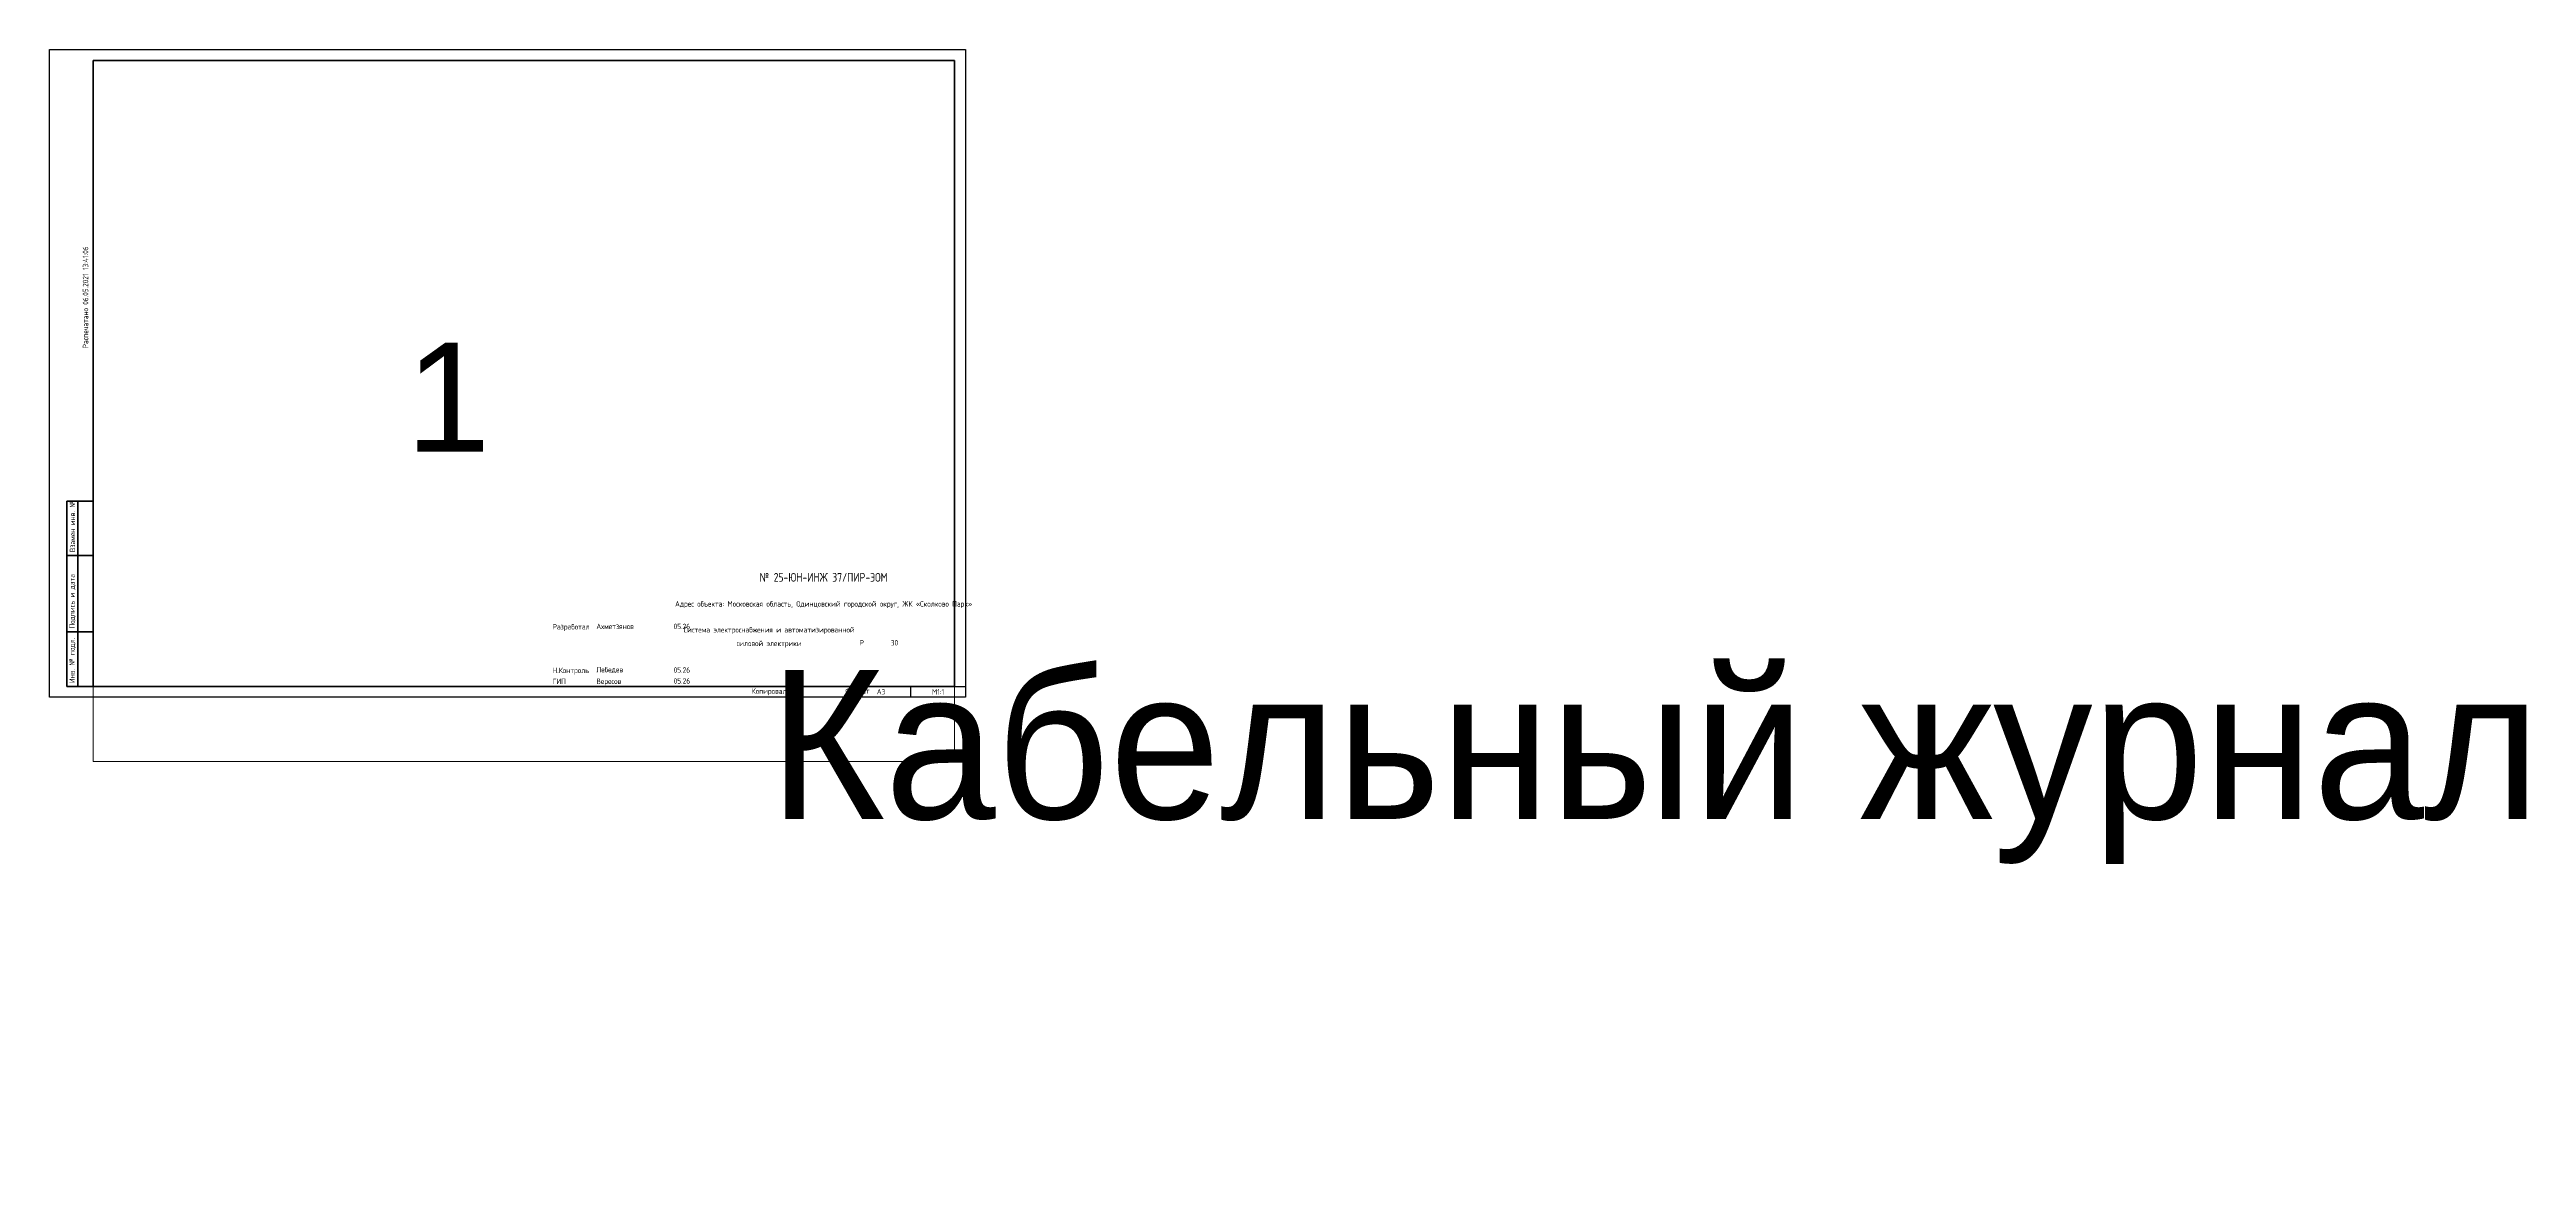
# Paper-space layout 'КЖ' of a CAD drawing. Header units: millimetres. Extents: x 0 to 1136, y -218 to 297.
# The model-space entities are those that its viewports show. They can reach past a viewport. Long polylines and large blocks are cut down to what shows.
import ezdxf
from ezdxf.enums import TextEntityAlignment as Align

# ---------------------------------------------------------------- set-up
doc = ezdxf.new("R2018")
doc.units = ezdxf.units.MM
doc.layers.get('Defpoints').update_dxf_attribs({"color": 250})
doc.layers.add('0_UNC Defpoints ЭОМ', color=6, linetype='Continuous', plot=False)
doc.layers.add('0_Рамка', color=7, linetype='Continuous')
doc.styles.get("Standard").update_dxf_attribs({"font": 'arial.ttf'})
doc.styles.add('Unecom', font='GOST2304A.ttf', dxfattribs={"height": 2.5})
doc.styles.add('СПДС', font='isocpeur.ttf', dxfattribs={"width": 0.8, "height": 2.5})

# ---------------------------------------------------------------- blocks, each defined once
blk = doc.blocks.new('*U10')
at = {"lineweight": 60, "ltscale": 10}
for p, q in [((20, 292), (415, 292)), ((20, 5), (20, 292)), ((415, 292), (415, 5)), ((8, 90), (20, 90)), ((8, 5), (8, 90)), ((13, 90), (13, 5)), ((20, 90), (20, 5)), ((20, 90), (20, 5)), ((8, 65), (20, 65)), ((8, 30), (20, 30)), ((20, 5), (8, 5)), ((415, 5), (20, 5))]:
    blk.add_line(p, q, dxfattribs=at)
at = {"layer": '0_UNC Defpoints ЭОМ', "ltscale": 10}
blk.add_lwpolyline([(420, 0), (0, 0), (0, 297), (420, 297)], close=True, dxfattribs=at)
at = {"layer": '0_UNC Defpoints ЭОМ', "lineweight": 30}
blk.add_lwpolyline([(395, 5), (420, 5), (420, 0), (395, 0)], close=True, dxfattribs=at)
at = {"char_height": 2.5, "attachment_point": 4, "rotation": 90, "style": 'Unecom'}
for s, insert, width in [('{\\fGOST type A|b0|i1|c204|p34; }Взамен инв. №', (10.5, 65), 25), (' Подпись и дата', (10.5, 30), 35), (' Инв. № подл.', (10.5, 5), 24.419)]:
    blk.add_mtext(s, dxfattribs=dict(at, insert=insert, width=width))
at = {"style": 'Unecom'}
for s, insert, char_height, width, attachment_point, line_spacing_factor in [('№ 25-ЮН-ИНЖ 37/ПИР-ЭОМ', (355, 55), 4, 120, 5, 2), ('Адрес объекта: Московская область, Одинцовский городской округ, ЖК «Сколково Парк»', (355, 42.5), 2.5, 115, 5, 1.5), ('Разработал', (230.7, 32), 2.5, 20, 4, 2), ('Ахметзянов', (250.8, 32.5), 2.5, 19.921, 4, 2), ('05.26', (290, 32.5), 2.5, 10, 5, 2), ('Система электроснабжения и автоматизированной силовой электрики', (330, 27.5), 2.5, 70, 5, 1.5), ('Р', (372.5, 25), 2.5, 15, 5, 2), ('Н.Контроль', (230.7, 12), 2.5, 20, 4, 2), ('Лебедев', (250.8, 12.5), 2.5, 19.921, 4, 2), ('05.26', (290, 12.5), 2.5, 10, 5, 2), ('ГИП', (230.7, 7.3), 2.5, 20, 4, 2), ('Вересов', (250.8, 7), 2.5, 19.921, 4, 2), ('05.26', (290, 7.5), 2.5, 10, 5, 2)]:
    blk.add_mtext(s, dxfattribs=dict(at, insert=insert, char_height=char_height, width=width, attachment_point=attachment_point, line_spacing_factor=line_spacing_factor))
at = {"char_height": 2.5, "attachment_point": 4, "style": 'Unecom'}
for s, insert, width in [('Формат  ', (364.9, 2.6), 50), ('\\pi1; ', (250, -133.2), 20), ('\\pi1; ', (250, -133.2), 20), ('\\pxi0.4; ', (250, -133.2), 20), ('\\pi1; ', (512.5, -218.3), 20), ('\\pi1; ', (512.5, -218.3), 20), ('\\pxi0.4; ', (512.5, -218.3), 20)]:
    blk.add_mtext(s, dxfattribs=dict(at, insert=insert, width=width))
at = {"style": 'Unecom'}
blk.add_attdef('ЛИСТ_№', text='', height=2.5, dxfattribs=at).set_placement((387.5, 25), align=Align.MIDDLE_CENTER)
blk.add_attdef('КОЛ-ВО_ЛИСТОВ', text='', height=2.5, dxfattribs=at).set_placement((404.7, 23.7), align=Align.CENTER)
at = {"lineweight": 30, "flags": 104}
blk.add_attdef('ОПИСАНИЕ_ЛИСТА', text='', height=2.5, dxfattribs=at).set_placement((329.9, 12.5), align=Align.MIDDLE_CENTER)
at = {"style": 'Unecom', "flags": 8}
blk.add_attdef('ФОРМАТ_БУМАГИ', (379.4, 1.3), '', height=2.5, dxfattribs=at)
at = {"layer": '0_Рамка', "style": 'СПДС', "width": 0.8}
blk.add_text('Распечатано 06.05.2021 13:41:06', height=2.5, rotation=90, dxfattribs=at).set_placement((16.5, 160), align=Align.MIDDLE_LEFT)
at = {"layer": 'Defpoints', "insert": (330, 2.5), "char_height": 2.5, "width": 70, "attachment_point": 5, "style": 'Unecom'}
blk.add_mtext('Копировал', dxfattribs=at)

msp = doc.modelspace()

# ---------------------------------------------------------------- linework, layer by layer
at = {"layer": 'Defpoints', "color": 6}
msp.add_lwpolyline([(20, 5), (20, 292), (415, 292), (415, 5), (20, 5)], dxfattribs=at)

# ---------------------------------------------------------------- texts
at = {"layer": 'Defpoints', "color": 6, "insert": (163.4, 162.6), "char_height": 50, "attachment_point": 1}
msp.add_mtext_dynamic_manual_height_columns('1', width=226.886, gutter_width=12.5, heights=[0], dxfattribs=at)

psp = doc.layouts.new('КЖ')

# ---------------------------------------------------------------- block references
at = {"ltscale": 100}
ref = psp.add_blockref('*U10', (0, 0), dxfattribs=at)
ref.add_attrib('ФОРМАТ_БУМАГИ', 'А3', (379.4, 1.3), dxfattribs={"height": 2.5, "style": 'Unecom'})
ref.add_attrib('ЛИСТ_№', '30', dxfattribs={"height": 2.5, "style": 'Unecom'}).set_placement((387.5, 25), align=Align.MIDDLE_CENTER)
lines = psp.add_mtext('Кабельный журнал', dxfattribs={"insert": (329.9, 12.5), "char_height": 68.284, "attachment_point": 1})
ref.add_attrib('ОПИСАНИЕ_ЛИСТА', '', (329.9, 12.5), dxfattribs={"flags": 104}).embed_mtext(lines)

# ---------------------------------------------------------------- texts
at = {"insert": (407.5, 2.5), "char_height": 2.5, "width": 25, "attachment_point": 5, "line_spacing_factor": 2, "style": 'Unecom'}
psp.add_mtext('М1:1', dxfattribs=at)

# ---------------------------------------------------------------- viewports
at = {"layer": 'Defpoints', "color": 6}
psp.add_viewport(center=(217.5, 131.3), size=(395, 321.4), view_center_point=(217.5, 131.3), view_height=321.4, dxfattribs=at)

doc.saveas('drawing.dxf')
